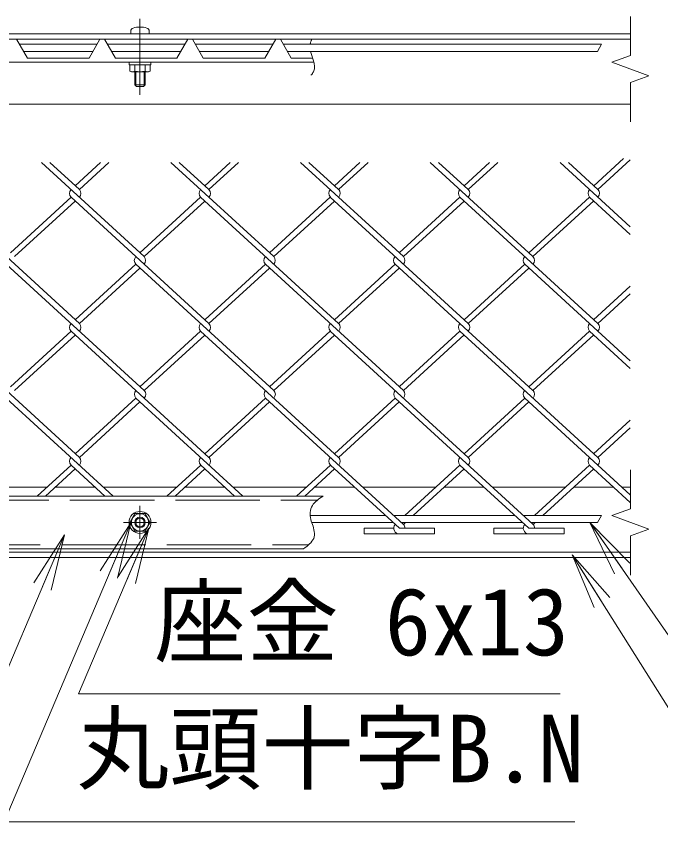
# Model space of a CAD drawing. Units: millimetres at full size; details may follow other scales. Extents: x -16800 to 16800, y -11880 to 11880.
# Drawn here: x -7476 to -5644, y -10152 to -7823 of the extents above; entities that cross this region are included whole.
import ezdxf
from ezdxf.enums import TextEntityAlignment as Align

# ---------------------------------------------------------------- set-up
doc = ezdxf.new("R2010")
doc.units = ezdxf.units.MM
doc.header["$LTSCALE"] = 40
doc.linetypes.add('DASHED', pattern=[7.5, 6, -1.5])
doc.linetypes.add('USER1', pattern=[50.8, 31.75, -6.35, 6.35, -6.35])
for name, color, linetype, lineweight in [('0-0_D-STR1', 1, 'Continuous', 18), ('0-1_D-BMK', 2, 'USER1', 13), ('0-2_D-STR3', 3, 'Continuous', 13), ('0-6_D-STR-DIM', 7, 'Continuous', 13), ('0-7_0', 7, 'Continuous', 18), ('0-9_D-STR-TXT', 7, 'Continuous', 13), ('0-A_D-STR2', 7, 'Continuous', 13)]:
    doc.layers.add(name, color=color, linetype=linetype, lineweight=lineweight)
doc.styles.add('ＭＳ ゴシック', font='')
doc.styles.get('ＭＳ ゴシック').set_extended_font_data('MS Gothic')

# ---------------------------------------------------------------- blocks, each defined once
blk = doc.blocks.new('_Open')
at = {"layer": '0-7_0'}
blk.add_line((-40, 6.67), (0, 0), dxfattribs=at)
blk.add_lwpolyline([(-40, -6.67), (0, 0), (-40, 0)], dxfattribs=at)

msp = doc.modelspace()

# ---------------------------------------------------------------- linework, layer by layer
at = {"layer": '0-0_D-STR1'}
for p, q in [((-5729.78, -7873), (-7896.45, -7873)), ((-5729.78, -7888), (-7896.45, -7888)), ((-7896.45, -8073), (-5729.78, -8073)), ((-7389.24, -9163.11), (-7596.09, -9163.11)), ((-7251.14, -9163.11), (-7365.62, -9163.11)), ((-7020.6, -9163.11), (-7227.45, -9163.11)), ((-6882.5, -9163.11), (-6996.98, -9163.11)), ((-6652.02, -9163.11), (-6859.41, -9163.11)), ((-6513.86, -9163.11), (-6628.34, -9163.11)), ((-6283.38, -9163.11), (-6490.77, -9163.11)), ((-6145.22, -9163.11), (-6259.7, -9163.11)), ((-5914.75, -9163.11), (-6121.54, -9163.11)), ((-5776.58, -9163.11), (-5891.06, -9163.11)), ((-5729.78, -9163.11), (-5752.9, -9163.11)), ((-7896.45, -9348.11), (-5729.78, -9348.11)), ((-7896.45, -9363.11), (-5729.78, -9363.11))]:
    msp.add_line(p, q, dxfattribs=at)
at = {"layer": '0-1_D-BMK'}
for p, q in [((-7124.32, -7830.39), (-7124.32, -8046.1)), ((-7124.32, -9309.99), (-7124.32, -9216.24)), ((-7077.45, -9263.11), (-7171.2, -9263.11))]:
    msp.add_line(p, q, dxfattribs=at)
at = {"layer": '0-2_D-STR3'}
for p, q in [((-7150.57, -7865.36), (-7150.57, -7873)), ((-7098.07, -7865.36), (-7098.07, -7873)), ((-7444.22, -7941.5), (-7475.11, -7888)), ((-7194.22, -7941.5), (-7225.11, -7888)), ((-7150.57, -7873), (-7098.07, -7873)), ((-7019.22, -7941.5), (-6988.34, -7888)), ((-6944.22, -7941.5), (-6975.11, -7888)), ((-6769.22, -7941.5), (-6738.34, -7888)), ((-6694.22, -7941.5), (-6725.11, -7888)), ((-7466.73, -7902.52), (-7246.72, -7902.52)), ((-7216.73, -7902.52), (-6996.72, -7902.52)), ((-6966.73, -7902.52), (-6746.72, -7902.52)), ((-6716.73, -7902.52), (-5811.34, -7902.52)), ((-7455.18, -7922.52), (-7258.27, -7922.52)), ((-7205.18, -7922.52), (-7008.27, -7922.52)), ((-6955.18, -7922.52), (-6758.27, -7922.52)), ((-6705.18, -7922.52), (-5822.89, -7922.52)), ((-7633.07, -7953), (-6629.73, -7953)), ((-7194.22, -7941.5), (-7019.22, -7941.5)), ((-7155.57, -7953), (-7155.57, -7961)), ((-7155.57, -7961), (-7093.07, -7961)), ((-7153.19, -7961), (-7153.19, -7978.48)), ((-7095.46, -7961), (-7153.19, -7961)), ((-7138.76, -7961), (-7138.76, -7978.48)), ((-7109.89, -7961), (-7109.89, -7978.48)), ((-7095.46, -7961), (-7095.46, -7978.48)), ((-7093.07, -7953), (-7093.07, -7961)), ((-6944.22, -7941.5), (-6769.22, -7941.5)), ((-6694.22, -7941.5), (-6633.03, -7941.5)), ((-7148.82, -7981), (-7153.19, -7978.48)), ((-7099.82, -7981), (-7148.82, -7981)), ((-7139.32, -7981), (-7139.32, -8018)), ((-7136.32, -7981), (-7136.32, -8021)), ((-7112.32, -7981), (-7112.32, -8021)), ((-7109.32, -7981), (-7109.32, -8018)), ((-7099.82, -7981), (-7095.46, -7978.48)), ((-7139.32, -8018), (-7134.32, -8023)), ((-7109.32, -8018), (-7139.32, -8018)), ((-7114.32, -8023), (-7134.32, -8023)), ((-7109.32, -8018), (-7114.32, -8023)), ((-7607.17, -9188.11), (-6603.83, -9188.11)), ((-7138.76, -9238.11), (-7153.19, -9263.11)), ((-7109.89, -9238.11), (-7138.76, -9238.11)), ((-7095.46, -9263.11), (-7109.89, -9238.11)), ((-6640.52, -9243.11), (-6426.55, -9243.11)), ((-6403.46, -9243.11), (-6057.91, -9243.11)), ((-6034.23, -9243.11), (-5811.34, -9243.11)), ((-7109.89, -9288.11), (-7095.46, -9263.11)), ((-6635.83, -9263.11), (-6404.73, -9263.11)), ((-6381.64, -9263.11), (-6036.09, -9263.11)), ((-6012.41, -9263.11), (-5822.89, -9263.11)), ((-7662.49, -9338.11), (-6659.15, -9338.11))]:
    msp.add_line(p, q, dxfattribs=at)
at = {"layer": '0-2_D-STR3', "linetype": 'DASHED'}
for p, q in [((-7623.4, -9199.61), (-6620.06, -9199.61)), ((-7647.82, -9326.61), (-6644.48, -9326.61))]:
    msp.add_line(p, q, dxfattribs=at)
at = {"layer": '0-2_D-STR3'}
for points in [[(-7444.22, -7941.5), (-7269.22, -7941.5), (-7238.34, -7888)], [(-7153.19, -9263.11), (-7138.76, -9288.11), (-7109.89, -9288.11)]]:
    msp.add_lwpolyline(points, dxfattribs=at)
for radius in [31.25, 24.5, 15, 12.29]:
    msp.add_circle((-7124.32, -9263.11), radius, dxfattribs=at)
for centre, radius, start, end in [((-7141.07, -7865.36), 9.5, 106.07286, 180), ((-7124.32, -7923.5), 70, 73.92714, 106.07286), ((-7107.57, -7865.36), 9.5, 0, 73.92714), ((-7145.97, -7967.93), 12.78, 235.61585, 304.38415), ((-7124.32, -7932.94), 47.77, 252.4121, 287.5879), ((-7102.67, -7967.93), 12.78, 235.61586, 304.38415)]:
    msp.add_arc(centre, radius, start, end, dxfattribs=at)
at = {"layer": '0-6_D-STR-DIM'}
for p, q in [((-5729.78, -7934.52), (-5729.78, -7823)), ((-5811.34, -7902.52), (-5822.89, -7922.52)), ((-5729.78, -8123), (-5729.78, -8011.48)), ((-5729.78, -9224.63), (-5729.78, -9113.11)), ((-5811.34, -9243.11), (-5822.89, -9263.11)), ((-5729.78, -9413.11), (-5729.78, -9301.59))]:
    msp.add_line(p, q, dxfattribs=at)
for points in [[(-6635.6, -7888), (-6636.2, -7889.23), (-6636.75, -7890.49), (-6637.27, -7891.77), (-6637.76, -7893.06), (-6638.2, -7894.38), (-6638.61, -7895.71), (-6638.99, -7897.05), (-6639.32, -7898.41), (-6639.62, -7899.77), (-6639.88, -7901.14), (-6640.1, -7902.52)], [(-6639.03, -7922.52), (-6638.25, -7925.53), (-6637.37, -7928.52), (-6636.42, -7931.51), (-6635.41, -7934.5), (-6634.38, -7937.51), (-6633.35, -7940.54), (-6632.35, -7943.59), (-6631.39, -7946.69), (-6630.51, -7949.83), (-6629.72, -7953.01), (-6629.06, -7956.23), (-6628.55, -7959.44), (-6628.21, -7962.64), (-6628.07, -7965.81), (-6628.14, -7968.92), (-6628.47, -7971.95), (-6629.07, -7974.88), (-6629.95, -7977.71), (-6631.1, -7980.43), (-6632.5, -7983.05), (-6634.12, -7985.58), (-6635.96, -7988.03), (-6637.98, -7990.41)], [(-5729.78, -7934.52), (-5782.64, -7953.76), (-5676.92, -7992.24), (-5729.78, -8011.48)], [(-6603.83, -9188.11), (-6608.22, -9191.04), (-6612.57, -9194.01), (-6616.79, -9197.07), (-6620.84, -9200.25), (-6624.66, -9203.61), (-6628.19, -9207.19), (-6631.37, -9211.02), (-6634.14, -9215.15), (-6636.45, -9219.63), (-6638.26, -9224.4), (-6639.58, -9229.39), (-6640.37, -9234.49), (-6640.64, -9239.6), (-6640.38, -9244.63), (-6639.64, -9249.56), (-6638.51, -9254.41), (-6637.1, -9259.23), (-6635.51, -9264.04), (-6633.86, -9268.89), (-6632.23, -9273.79), (-6630.74, -9278.81), (-6629.48, -9283.93), (-6628.57, -9289.1), (-6628.1, -9294.24), (-6628.18, -9299.26), (-6628.91, -9304.06), (-6630.36, -9308.59), (-6632.48, -9312.86), (-6635.2, -9316.9), (-6638.42, -9320.73), (-6642.06, -9324.41), (-6646.04, -9327.95), (-6650.27, -9331.39), (-6654.66, -9334.77), (-6659.15, -9338.11)], [(-5729.78, -9224.63), (-5782.64, -9243.87), (-5676.92, -9282.35), (-5729.78, -9301.59)]]:
    msp.add_lwpolyline(points, dxfattribs=at)
at = {"layer": '0-9_D-STR-TXT'}
for points in [[(-5887.85, -10115.33), (-7510.84, -10115.33), (-7151.33, -9265.88)], [(-4790.77, -9738.95), (-5514.26, -9738.95), (-5843.37, -9264.75)], [(-5929.56, -9750.99), (-7298.74, -9750.99), (-7100.18, -9281.45)], [(-9352.85, -9857.81), (-7576.57, -9857.81), (-7339.91, -9300.14)], [(-4161.61, -10151.57), (-5394.75, -10151.57), (-5894.31, -9357.09)]]:
    msp.add_lwpolyline(points, dxfattribs=at)
at = {"layer": '0-A_D-STR2'}
for p, q in [((-7112.48, -8506.61), (-7404.78, -8238.77)), ((-7296.8, -8316.01), (-7381.1, -8238.77)), ((-7236.19, -8238.77), (-7308.64, -8305.16)), ((-7212.51, -8238.77), (-7296.8, -8316.01)), ((-6743.84, -8506.61), (-7036.14, -8238.77)), ((-6928.16, -8316.01), (-7012.46, -8238.77)), ((-6867.55, -8238.77), (-6940, -8305.16)), ((-6843.87, -8238.77), (-6928.16, -8316.01)), ((-6375.2, -8506.61), (-6667.5, -8238.77)), ((-6559.52, -8316.01), (-6643.82, -8238.77)), ((-6498.91, -8238.77), (-6571.37, -8305.16)), ((-6475.23, -8238.77), (-6559.52, -8316.01)), ((-6006.6, -8506.58), (-6298.86, -8238.77)), ((-6190.89, -8316.01), (-6275.18, -8238.77)), ((-6130.27, -8238.77), (-6202.73, -8305.16)), ((-6106.59, -8238.77), (-6190.89, -8316.01)), ((-5729.81, -8421.87), (-5929.63, -8238.77)), ((-5821.98, -8315.71), (-5905.95, -8238.77)), ((-5749.41, -8227.51), (-5833.82, -8304.86)), ((-5729.81, -8231.25), (-5821.98, -8315.71)), ((-7296.8, -8697.21), (-7689.12, -8337.71)), ((-7320.48, -8337.71), (-7492.96, -8495.76)), ((-7308.64, -8348.56), (-7481.12, -8506.61)), ((-6928.16, -8697.21), (-7320.48, -8337.71)), ((-6951.85, -8337.71), (-7124.32, -8495.76)), ((-6940, -8348.56), (-7112.48, -8506.61)), ((-6559.52, -8697.21), (-6951.85, -8337.71)), ((-6583.21, -8337.71), (-6755.68, -8495.76)), ((-6571.37, -8348.56), (-6743.84, -8506.61)), ((-6190.91, -8697.18), (-6583.21, -8337.71)), ((-6214.57, -8337.71), (-6387.05, -8495.76)), ((-6202.73, -8348.56), (-6375.2, -8506.61)), ((-5822.28, -8697.18), (-6214.57, -8337.71)), ((-5845.66, -8337.41), (-6018.44, -8495.73)), ((-5833.82, -8348.26), (-6006.6, -8506.58)), ((-5729.81, -8443.57), (-5845.66, -8337.41)), ((-7112.48, -8887.81), (-7504.8, -8528.31)), ((-7136.17, -8528.31), (-7308.64, -8686.36)), ((-7124.32, -8539.16), (-7296.8, -8697.21)), ((-6743.84, -8887.81), (-7136.16, -8528.31)), ((-6767.53, -8528.31), (-6938.97, -8685.41)), ((-6755.68, -8539.16), (-6928.16, -8697.21)), ((-6375.23, -8887.78), (-6767.53, -8528.31)), ((-6398.89, -8528.31), (-6571.37, -8686.36)), ((-6387.05, -8539.16), (-6559.52, -8697.21)), ((-6006.6, -8887.78), (-6398.89, -8528.31)), ((-6030.28, -8528.28), (-6202.76, -8686.33)), ((-6018.44, -8539.13), (-6190.91, -8697.18)), ((-5729.81, -8803.61), (-6030.28, -8528.28)), ((-5729.81, -8590.75), (-5834.12, -8686.33)), ((-5729.81, -8612.45), (-5822.28, -8697.18)), ((-7296.8, -9078.4), (-7689.12, -8718.91)), ((-7320.48, -8718.91), (-7492.96, -8876.95)), ((-7308.64, -8729.76), (-7481.12, -8887.81)), ((-6928.19, -9078.38), (-7320.48, -8718.91)), ((-6951.85, -8718.91), (-7124.32, -8876.95)), ((-6940, -8729.76), (-7112.48, -8887.81)), ((-6559.55, -9078.38), (-6951.85, -8718.91)), ((-6583.21, -8718.91), (-6755.68, -8876.95)), ((-6571.37, -8729.76), (-6743.84, -8887.81)), ((-6190.91, -9078.38), (-6583.21, -8718.91)), ((-6214.6, -8718.88), (-6386.04, -8875.98)), ((-6202.76, -8729.73), (-6375.23, -8887.78)), ((-5822.28, -9078.38), (-6214.6, -8718.88)), ((-5845.66, -8718.61), (-6018.44, -8876.93)), ((-5833.82, -8729.46), (-6006.6, -8887.78)), ((-5729.81, -8824.77), (-5845.66, -8718.61)), ((-7200.17, -9188.11), (-7504.51, -8909.24)), ((-7136.16, -8909.51), (-7308.64, -9067.55)), ((-6832.12, -9188.11), (-7136.16, -8909.51)), ((-6767.53, -8909.51), (-6940, -9067.55)), ((-6375.23, -9268.98), (-6767.53, -8909.51)), ((-6398.62, -8909.21), (-6571.39, -9067.53)), ((-6006.3, -9268.71), (-6398.62, -8909.21)), ((-6029.98, -8909.21), (-6202.76, -9067.53)), ((-5729.81, -9184.27), (-6029.98, -8909.21)), ((-7124.32, -8920.36), (-7296.8, -9078.4)), ((-6755.68, -8920.36), (-6928.16, -9078.4)), ((-6386.78, -8920.06), (-6559.55, -9078.38)), ((-6018.14, -8920.06), (-6190.91, -9078.38)), ((-5729.81, -8971.94), (-5834.12, -9067.53)), ((-5729.81, -8993.65), (-5822.28, -9078.38)), ((-7320.22, -9099.81), (-7416.58, -9188.11)), ((-7223.85, -9188.11), (-7320.22, -9099.81)), ((-6951.58, -9099.81), (-7047.94, -9188.11)), ((-6855.21, -9188.11), (-6951.58, -9099.81)), ((-6582.94, -9099.81), (-6679.31, -9188.11)), ((-6386.5, -9279.81), (-6582.94, -9099.81)), ((-6214.3, -9099.81), (-6370.69, -9243.11)), ((-6018.14, -9279.56), (-6214.3, -9099.81)), ((-5845.66, -9099.81), (-6002.05, -9243.11)), ((-5729.81, -9205.97), (-5845.66, -9099.81)), ((-7308.38, -9110.66), (-7392.9, -9188.11)), ((-6939.74, -9110.66), (-7024.26, -9188.11)), ((-6571.1, -9110.66), (-6655.62, -9188.11)), ((-6202.46, -9110.66), (-6347.01, -9243.11)), ((-5833.82, -9110.66), (-5978.37, -9243.11)), ((-6368.83, -9263.11), (-6375.23, -9268.98)), ((-6000.19, -9263.11), (-6006.3, -9268.71)), ((-6486.5, -9279.81), (-6402.57, -9279.81)), ((-6486.5, -9279.81), (-6486.5, -9295.81)), ((-6118.14, -9279.56), (-6034.2, -9279.56)), ((-6118.14, -9279.56), (-6118.14, -9295.56)), ((-6018.14, -9279.56), (-5918.14, -9279.56)), ((-5918.14, -9279.56), (-5918.14, -9295.56)), ((-6486.5, -9295.81), (-6286.5, -9295.81)), ((-6118.14, -9295.56), (-5918.14, -9295.56))]:
    msp.add_line(p, q, dxfattribs=at)
msp.add_lwpolyline([(-6386.5, -9279.81), (-6286.5, -9279.81), (-6286.5, -9295.81)], dxfattribs=at)
for centre, start, end in [((-7308.64, -8326.86), 137.5, 222.5), ((-7308.64, -8326.86), 317.5, 42.5), ((-6940, -8326.86), 137.5, 222.5), ((-6940, -8326.86), 317.5, 42.5), ((-6571.1, -8326.56), 137.5, 222.5), ((-6571.1, -8326.56), 317.5, 42.5), ((-6202.46, -8326.56), 137.5, 222.5), ((-6202.46, -8326.56), 317.5, 42.5), ((-5833.82, -8326.56), 137.5, 222.5), ((-5833.82, -8326.56), 317.5, 42.5), ((-7124.35, -8517.43), 137.5, 222.5), ((-7124.35, -8517.43), 317.5, 42.5), ((-6755.71, -8517.43), 137.5, 222.5), ((-6755.71, -8517.43), 317.5, 42.5), ((-6387.08, -8517.43), 137.5, 222.5), ((-6387.08, -8517.43), 317.5, 42.5), ((-6018.44, -8517.43), 137.5, 222.5), ((-6018.44, -8517.43), 317.5, 42.5), ((-7308.64, -8708.06), 137.5, 222.5), ((-7308.64, -8708.06), 317.5, 42.5), ((-6940, -8708.06), 137.5, 222.5), ((-6940, -8708.06), 317.5, 42.5), ((-6571.1, -8707.76), 137.5, 222.5), ((-6571.1, -8707.76), 317.5, 42.5), ((-6202.46, -8707.76), 137.5, 222.5), ((-6202.46, -8707.76), 317.5, 42.5), ((-5833.82, -8707.76), 137.5, 222.5), ((-5833.82, -8707.76), 317.5, 42.5), ((-7124.06, -8898.36), 137.5, 222.5), ((-7124.06, -8898.36), 317.5, 42.5), ((-6755.42, -8898.36), 137.5, 222.5), ((-6755.42, -8898.36), 317.5, 42.5), ((-6386.78, -8898.36), 137.5, 222.5), ((-6386.78, -8898.36), 317.5, 42.5), ((-6018.14, -8898.36), 137.5, 222.5), ((-6018.14, -8898.36), 317.5, 42.5), ((-7308.38, -9088.96), 137.5, 222.5), ((-7308.38, -9088.96), 317.5, 42.5), ((-6939.74, -9088.96), 137.5, 222.5), ((-6939.74, -9088.96), 317.5, 42.5), ((-6571.1, -9088.96), 137.5, 222.5), ((-6571.1, -9088.96), 317.5, 42.5), ((-6202.46, -9088.96), 137.5, 222.5), ((-6202.46, -9088.96), 317.5, 42.5), ((-5833.82, -9088.96), 137.5, 222.5), ((-5833.82, -9088.96), 317.5, 42.5), ((-6386.5, -9279.81), 137.5, 275), ((-6386.78, -9279.56), 359.10095, 42.5), ((-6018.14, -9279.56), 137.5, 265), ((-6018.14, -9279.56), 0, 42.5)]:
    msp.add_arc(centre, 16.06, start, end, dxfattribs=at)

# ---------------------------------------------------------------- block references
at = {"layer": '0-9_D-STR-TXT', "xscale": 4, "yscale": 4}
for p, rotation in [((-7150.56, -9264.04), 67.06107), ((-5844.51, -9263.11), 124.7616), ((-7339.13, -9298.3), 67.00514), ((-7099.4, -9279.61), 67.07794), ((-5895.37, -9355.4), 122.16142)]:
    msp.add_blockref('_Open', p, dxfattribs=dict(at, rotation=rotation))

# ---------------------------------------------------------------- texts
at = {"layer": '0-9_D-STR-TXT', "style": 'ＭＳ ゴシック'}
for s, p in [('座金 6x13', (-7083.87, -9699.13)), ('丸頭十字B.N', (-7304.09, -10060.42))]:
    msp.add_text(s, height=192.4, dxfattribs=at).set_placement(p, align=Align.BOTTOM_LEFT)

doc.saveas('drawing.dxf')
